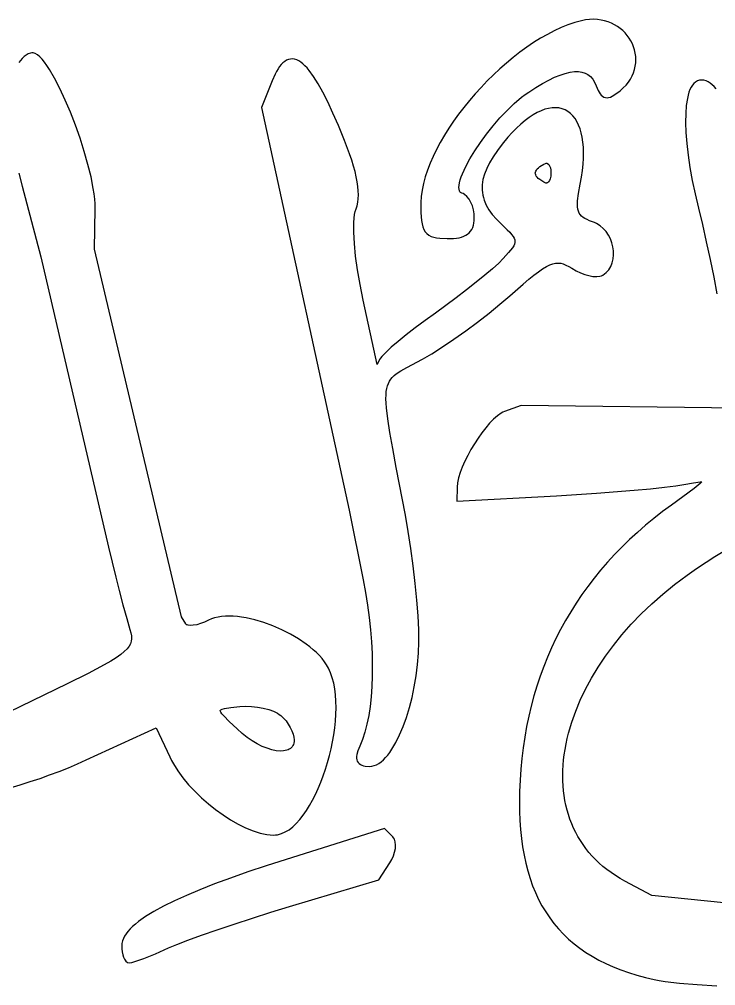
# Model space of a CAD drawing. Extents: x -592 to 638, y 287 to 852.
# Drawn here: x -64.3 to -27.4, y 597.5 to 648.8 of the extents above; entities that cross this region are included whole.
import ezdxf

# ---------------------------------------------------------------- set-up
doc = ezdxf.new("R2010")
doc.units = 0
doc.layers.add('COUCHE_1', color=18, linetype='CONTINUOUS')

msp = doc.modelspace()

# ---------------------------------------------------------------- linework, layer by layer
at = {"layer": 'COUCHE_1'}
for points in [[(-32.739, 648.517), (-32.904, 648.599), (-33.078, 648.669), (-33.26, 648.724), (-33.45, 648.765), (-33.647, 648.791), (-33.851, 648.801), (-34.06, 648.793), (-34.275, 648.769), (-34.495, 648.725), (-34.849, 648.629), (-35.208, 648.507), (-35.57, 648.361), (-35.934, 648.193), (-36.3, 648.003), (-36.666, 647.793), (-37.032, 647.564), (-37.396, 647.317), (-37.757, 647.054), (-38.115, 646.774), (-38.469, 646.481), (-38.817, 646.174), (-39.158, 645.856), (-39.492, 645.526), (-39.817, 645.187), (-40.133, 644.84), (-40.437, 644.485), (-40.73, 644.124), (-41.011, 643.758), (-41.277, 643.388), (-41.529, 643.016), (-41.764, 642.642), (-41.983, 642.267), (-42.184, 641.894), (-42.366, 641.522), (-42.527, 641.154), (-42.668, 640.789), (-42.786, 640.43), (-42.881, 640.077), (-42.952, 639.732), (-42.997, 639.395), (-43.014, 639.069), (-43.012, 638.538), (-43, 638.314), (-42.981, 638.114), (-42.951, 637.937), (-42.91, 637.78), (-42.856, 637.642), (-42.785, 637.522), (-42.696, 637.421), (-42.591, 637.339), (-42.469, 637.275), (-42.332, 637.228), (-42.18, 637.195), (-42.009, 637.174), (-41.614, 637.155), (-41.276, 637.165), (-41.123, 637.181), (-40.983, 637.205), (-40.854, 637.239), (-40.736, 637.281), (-40.628, 637.333), (-40.531, 637.396), (-40.446, 637.469), (-40.372, 637.553), (-40.311, 637.647), (-40.262, 637.75), (-40.225, 637.863), (-40.198, 637.984), (-40.182, 638.113), (-40.176, 638.253), (-40.186, 638.472), (-40.222, 638.687), (-40.28, 638.89), (-40.359, 639.078), (-40.456, 639.246), (-40.57, 639.39), (-40.698, 639.501), (-40.773, 639.546), (-40.838, 639.574), (-40.901, 639.606), (-40.94, 639.646), (-40.969, 639.701), (-40.988, 639.777), (-40.994, 639.874), (-40.985, 639.99), (-40.961, 640.123), (-40.923, 640.271), (-40.869, 640.432), (-40.803, 640.604), (-40.63, 640.981), (-40.411, 641.388), (-40.151, 641.816), (-39.856, 642.257), (-39.531, 642.702), (-39.183, 643.141), (-38.817, 643.566), (-38.439, 643.967), (-38.055, 644.336), (-37.669, 644.664), (-37.479, 644.809), (-37.291, 644.941), (-36.918, 645.181), (-36.564, 645.391), (-36.23, 645.571), (-35.916, 645.721), (-35.623, 645.841), (-35.349, 645.931), (-35.097, 645.991), (-34.865, 646.022), (-34.655, 646.024), (-34.466, 645.999), (-34.295, 645.946), (-34.219, 645.911), (-34.146, 645.869), (-34.078, 645.819), (-34.015, 645.764), (-33.896, 645.628), (-33.794, 645.464), (-33.706, 645.265), (-33.609, 645.03), (-33.505, 644.848), (-33.445, 644.772), (-33.379, 644.713), (-33.304, 644.668), (-33.222, 644.642), (-33.135, 644.635), (-33.047, 644.647), (-32.957, 644.675), (-32.863, 644.717), (-32.666, 644.838), (-32.437, 645.012), (-32.273, 645.156), (-32.127, 645.308), (-32, 645.465), (-31.891, 645.628), (-31.801, 645.795), (-31.727, 645.965), (-31.672, 646.138), (-31.632, 646.312), (-31.61, 646.487), (-31.603, 646.662), (-31.611, 646.835), (-31.635, 647.006), (-31.673, 647.175), (-31.724, 647.339), (-31.79, 647.499), (-31.868, 647.654), (-31.959, 647.803), (-32.061, 647.944), (-32.176, 648.078), (-32.301, 648.203), (-32.437, 648.318), (-32.583, 648.423)], [(-49.82, 646.695), (-49.929, 646.692), (-50.036, 646.67), (-50.139, 646.628), (-50.237, 646.569), (-50.331, 646.494), (-50.421, 646.403), (-50.507, 646.296), (-50.591, 646.174), (-50.672, 646.037), (-50.751, 645.884), (-50.903, 645.537), (-51.462, 644.124), (-46.816, 622.732), (-46.082, 619.038), (-45.956, 618.361), (-45.849, 617.692), (-45.76, 617.031), (-45.69, 616.38), (-45.638, 615.743), (-45.604, 615.121), (-45.589, 614.516), (-45.591, 613.93), (-45.612, 613.366), (-45.651, 612.826), (-45.708, 612.312), (-45.783, 611.825), (-45.875, 611.369), (-45.985, 610.945), (-46.113, 610.557), (-46.259, 610.201), (-46.356, 609.965), (-46.413, 609.759), (-46.426, 609.662), (-46.428, 609.572), (-46.416, 609.488), (-46.39, 609.409), (-46.348, 609.339), (-46.293, 609.279), (-46.225, 609.23), (-46.148, 609.193), (-46.061, 609.165), (-45.964, 609.146), (-45.746, 609.13), (-45.618, 609.14), (-45.49, 609.17), (-45.364, 609.221), (-45.241, 609.29), (-45.121, 609.377), (-45.003, 609.479), (-44.887, 609.597), (-44.773, 609.73), (-44.662, 609.876), (-44.552, 610.037), (-44.342, 610.395), (-44.141, 610.8), (-43.953, 611.248), (-43.78, 611.733), (-43.622, 612.25), (-43.481, 612.794), (-43.361, 613.361), (-43.262, 613.945), (-43.187, 614.541), (-43.137, 615.145), (-43.115, 615.751), (-43.123, 616.382), (-43.161, 617.128), (-43.225, 617.959), (-43.312, 618.851), (-43.42, 619.775), (-43.544, 620.705), (-43.684, 621.612), (-43.834, 622.469), (-44.318, 625.005), (-44.506, 626.012), (-44.657, 626.865), (-44.768, 627.579), (-44.837, 628.171), (-44.856, 628.423), (-44.864, 628.651), (-44.861, 628.855), (-44.846, 629.037), (-44.821, 629.199), (-44.786, 629.343), (-44.739, 629.471), (-44.682, 629.587), (-44.613, 629.691), (-44.532, 629.789), (-44.438, 629.88), (-44.331, 629.968), (-44.07, 630.142), (-43.751, 630.321), (-42.928, 630.756), (-42.426, 631.047), (-41.863, 631.403), (-41.26, 631.809), (-40.635, 632.252), (-40.007, 632.719), (-39.394, 633.196), (-38.816, 633.668), (-38.292, 634.123), (-37.587, 634.745), (-37.286, 634.999), (-37.015, 635.218), (-36.771, 635.401), (-36.552, 635.552), (-36.354, 635.67), (-36.176, 635.758), (-36.014, 635.817), (-35.865, 635.85), (-35.726, 635.858), (-35.591, 635.845), (-35.455, 635.811), (-35.314, 635.755), (-35.165, 635.678), (-35.002, 635.58), (-34.78, 635.45), (-34.549, 635.34), (-34.318, 635.252), (-34.093, 635.189), (-33.88, 635.151), (-33.682, 635.141), (-33.509, 635.162), (-33.426, 635.188), (-33.355, 635.222), (-33.264, 635.283), (-33.181, 635.351), (-33.107, 635.425), (-33.039, 635.507), (-32.931, 635.68), (-32.853, 635.872), (-32.803, 636.076), (-32.782, 636.288), (-32.787, 636.504), (-32.818, 636.722), (-32.874, 636.936), (-32.954, 637.144), (-33.058, 637.343), (-33.184, 637.528), (-33.333, 637.695), (-33.503, 637.841), (-33.694, 637.96), (-33.799, 638.01), (-33.904, 638.05), (-34.061, 638.106), (-34.196, 638.163), (-34.312, 638.222), (-34.409, 638.286), (-34.49, 638.354), (-34.555, 638.429), (-34.608, 638.513), (-34.648, 638.608), (-34.677, 638.718), (-34.694, 638.846), (-34.7, 638.992), (-34.694, 639.158), (-34.648, 639.559), (-34.558, 640.056), (-34.491, 640.421), (-34.44, 640.771), (-34.405, 641.106), (-34.384, 641.425), (-34.379, 641.727), (-34.388, 642.013), (-34.411, 642.282), (-34.448, 642.535), (-34.499, 642.77), (-34.562, 642.988), (-34.639, 643.188), (-34.729, 643.37), (-34.831, 643.534), (-34.945, 643.679), (-35.072, 643.804), (-35.211, 643.909), (-35.36, 643.992), (-35.52, 644.054), (-35.688, 644.093), (-35.865, 644.109), (-36.048, 644.103), (-36.238, 644.074), (-36.433, 644.023), (-36.634, 643.949), (-36.84, 643.852), (-37.05, 643.734), (-37.265, 643.592), (-37.484, 643.427), (-37.707, 643.24), (-37.934, 643.029), (-38.164, 642.794), (-38.396, 642.535), (-38.694, 642.177), (-38.955, 641.834), (-39.18, 641.505), (-39.369, 641.187), (-39.521, 640.881), (-39.637, 640.583), (-39.716, 640.294), (-39.758, 640.013), (-39.764, 639.872), (-39.762, 639.735), (-39.749, 639.599), (-39.728, 639.464), (-39.697, 639.331), (-39.656, 639.198), (-39.547, 638.94), (-39.402, 638.685), (-39.221, 638.434), (-39.005, 638.184), (-38.755, 637.937), (-38.427, 637.624), (-38.3, 637.494), (-38.197, 637.378), (-38.118, 637.274), (-38.064, 637.181), (-38.031, 637.098), (-38.018, 637.022), (-38.022, 636.946), (-38.045, 636.863), (-38.088, 636.771), (-38.153, 636.667), (-38.354, 636.412), (-38.642, 636.094), (-38.88, 635.857), (-39.21, 635.56), (-39.615, 635.215), (-40.08, 634.835), (-40.591, 634.431), (-41.132, 634.017), (-41.688, 633.603), (-42.245, 633.202), (-42.79, 632.809), (-43.308, 632.421), (-43.788, 632.048), (-44.217, 631.7), (-44.584, 631.386), (-44.877, 631.116), (-45.086, 630.899), (-45.158, 630.809), (-45.203, 630.734), (-45.325, 630.466), (-46.074, 633.891), (-46.241, 634.713), (-46.375, 635.495), (-46.476, 636.228), (-46.543, 636.9), (-46.574, 637.499), (-46.577, 637.767), (-46.57, 638.012), (-46.554, 638.234), (-46.53, 638.429), (-46.497, 638.595), (-46.454, 638.737), (-46.402, 638.902), (-46.364, 639.083), (-46.34, 639.277), (-46.331, 639.482), (-46.337, 639.7), (-46.357, 639.932), (-46.392, 640.178), (-46.442, 640.439), (-46.507, 640.717), (-46.587, 641.011), (-46.682, 641.322), (-46.792, 641.653), (-47.059, 642.37), (-47.388, 643.17), (-47.678, 643.826), (-47.954, 644.413), (-48.217, 644.932), (-48.469, 645.383), (-48.709, 645.766), (-48.94, 646.083), (-49.053, 646.218), (-49.164, 646.336), (-49.274, 646.437), (-49.383, 646.523), (-49.492, 646.592), (-49.601, 646.644), (-49.711, 646.679)], [(-36.496, 640.148), (-36.702, 640.288), (-36.78, 640.354), (-36.843, 640.419), (-36.889, 640.48), (-36.919, 640.537), (-36.936, 640.589), (-36.941, 640.639), (-36.934, 640.688), (-36.916, 640.74), (-36.885, 640.796), (-36.837, 640.856), (-36.773, 640.919), (-36.693, 640.983), (-36.484, 641.118), (-36.397, 641.153), (-36.367, 641.157), (-36.337, 641.155), (-36.309, 641.149), (-36.287, 641.139), (-36.231, 641.093), (-36.182, 641.021), (-36.141, 640.918), (-36.115, 640.786), (-36.108, 640.628), (-36.12, 640.471), (-36.149, 640.339), (-36.192, 640.237), (-36.243, 640.166), (-36.3, 640.122), (-36.323, 640.112), (-36.351, 640.106), (-36.381, 640.106), (-36.41, 640.111)], [(-53.44, 612.199), (-53.096, 612.252), (-52.614, 612.304), (-52.307, 612.321), (-51.993, 612.312), (-51.678, 612.279), (-51.374, 612.224), (-51.088, 612.149), (-50.832, 612.058), (-50.614, 611.951), (-50.525, 611.895), (-50.449, 611.836), (-50.305, 611.699), (-50.17, 611.543), (-50.048, 611.374), (-49.941, 611.196), (-49.855, 611.018), (-49.79, 610.845), (-49.751, 610.684), (-49.739, 610.539), (-49.744, 610.451), (-49.759, 610.369), (-49.781, 610.297), (-49.81, 610.232), (-49.846, 610.175), (-49.889, 610.125), (-49.939, 610.081), (-49.996, 610.043), (-50.06, 610.01), (-50.129, 609.985), (-50.296, 609.951), (-50.485, 609.944), (-50.697, 609.965), (-50.927, 610.014), (-51.173, 610.091), (-51.43, 610.195), (-51.694, 610.327), (-51.964, 610.485), (-52.234, 610.67), (-52.503, 610.88), (-52.769, 611.117), (-53.182, 611.513), (-53.473, 611.812), (-53.569, 611.924), (-53.63, 612.014), (-53.658, 612.075), (-53.66, 612.102), (-53.654, 612.115), (-53.625, 612.138), (-53.553, 612.169)], [(-44.458, 605.335), (-44.503, 605.39), (-44.94, 605.839), (-50.167, 604.194), (-51.219, 603.856), (-52.202, 603.526), (-53.117, 603.204), (-53.964, 602.889), (-54.742, 602.582), (-55.453, 602.282), (-56.096, 601.99), (-56.672, 601.705), (-57.181, 601.426), (-57.623, 601.154), (-57.999, 600.889), (-58.163, 600.757), (-58.31, 600.628), (-58.44, 600.499), (-58.555, 600.371), (-58.652, 600.243), (-58.734, 600.116), (-58.798, 599.988), (-58.845, 599.861), (-58.875, 599.733), (-58.885, 599.608), (-58.881, 599.437), (-58.863, 599.278), (-58.834, 599.132), (-58.793, 599.001), (-58.741, 598.888), (-58.674, 598.795), (-58.588, 598.725), (-58.484, 598.697), (-58.358, 598.716), (-58.19, 598.764), (-57.716, 598.933), (-57.099, 599.184), (-56.409, 599.489), (-55.971, 599.674), (-55.376, 599.903), (-54.651, 600.167), (-53.822, 600.456), (-52.915, 600.761), (-51.956, 601.074), (-50.974, 601.384), (-49.992, 601.684), (-45.243, 603.108), (-44.661, 604.005), (-44.552, 604.194), (-44.466, 604.389), (-44.404, 604.583), (-44.366, 604.773), (-44.355, 604.953), (-44.371, 605.12), (-44.418, 605.265)]]:
    msp.add_lwpolyline(points, close=True, dxfattribs=at)
for points in [[(-64.812, 607.994), (-64.274, 608.153), (-63.744, 608.32), (-63.224, 608.495), (-62.713, 608.676), (-62.211, 608.865), (-61.72, 609.061), (-61.239, 609.265), (-60.769, 609.475), (-57.06, 611.184), (-56.342, 609.631), (-56.252, 609.447), (-56.149, 609.26), (-55.916, 608.89), (-55.646, 608.522), (-55.343, 608.16), (-55.014, 607.807), (-54.661, 607.467), (-54.29, 607.142), (-53.905, 606.837), (-53.51, 606.554), (-53.11, 606.297), (-52.709, 606.069), (-52.311, 605.873), (-51.921, 605.713), (-51.543, 605.594), (-51.359, 605.55), (-51.179, 605.517), (-51.005, 605.496), (-50.835, 605.487), (-50.729, 605.491), (-50.622, 605.505), (-50.415, 605.559), (-50.21, 605.649), (-50.01, 605.771), (-49.815, 605.922), (-49.625, 606.101), (-49.44, 606.305), (-49.26, 606.533), (-49.087, 606.782), (-48.919, 607.051), (-48.758, 607.338), (-48.605, 607.642), (-48.459, 607.96), (-48.321, 608.291), (-48.192, 608.633), (-48.072, 608.983), (-47.962, 609.341), (-47.863, 609.705), (-47.775, 610.072), (-47.698, 610.441), (-47.634, 610.81), (-47.583, 611.177), (-47.545, 611.54), (-47.521, 611.898), (-47.512, 612.249), (-47.519, 612.591), (-47.541, 612.922), (-47.58, 613.241), (-47.637, 613.545), (-47.712, 613.834), (-47.807, 614.105), (-47.921, 614.355), (-48.018, 614.524), (-48.131, 614.69), (-48.259, 614.854), (-48.401, 615.014), (-48.557, 615.172), (-48.724, 615.325), (-48.903, 615.475), (-49.093, 615.621), (-49.498, 615.897), (-49.933, 616.153), (-50.391, 616.385), (-50.863, 616.591), (-51.342, 616.766), (-51.821, 616.91), (-52.292, 617.017), (-52.523, 617.056), (-52.749, 617.085), (-52.969, 617.103), (-53.183, 617.111), (-53.389, 617.107), (-53.588, 617.09), (-53.777, 617.062), (-53.957, 617.02), (-54.125, 616.964), (-54.277, 616.896), (-54.499, 616.791), (-54.71, 616.711), (-54.909, 616.655), (-55.089, 616.622), (-55.243, 616.613), (-55.367, 616.627), (-55.409, 616.639), (-55.442, 616.656), (-55.464, 616.673), (-55.482, 616.696), (-55.708, 617.079), (-60.329, 636.592), (-60.297, 638.76), (-60.301, 638.996), (-60.319, 639.253), (-60.351, 639.526), (-60.395, 639.816), (-60.516, 640.434), (-60.678, 641.094), (-60.875, 641.781), (-61.1, 642.482), (-61.348, 643.181), (-61.612, 643.863), (-61.888, 644.515), (-62.168, 645.122), (-62.448, 645.669), (-62.721, 646.141), (-62.854, 646.346), (-62.983, 646.527), (-63.109, 646.683), (-63.232, 646.813), (-63.352, 646.914), (-63.473, 646.986), (-63.594, 647.021), (-63.662, 647.022), (-63.723, 647.01), (-63.847, 646.961), (-63.961, 646.898), (-64.067, 646.819), (-64.166, 646.727), (-64.257, 646.622), (-64.341, 646.503)], [(-27.347, 645.104), (-27.448, 645.227), (-27.551, 645.331), (-27.657, 645.417), (-27.766, 645.484), (-27.878, 645.533), (-28, 645.565), (-28.117, 645.575), (-28.231, 645.562), (-28.338, 645.526), (-28.436, 645.469), (-28.524, 645.393), (-28.602, 645.299), (-28.671, 645.19), (-28.732, 645.066), (-28.785, 644.927), (-28.83, 644.773), (-28.87, 644.604), (-28.927, 644.228), (-28.959, 643.797), (-28.965, 643.315), (-28.946, 642.786), (-28.901, 642.211), (-28.83, 641.595), (-28.733, 640.94), (-28.61, 640.251), (-28.46, 639.529), (-28.285, 638.78), (-28.074, 637.9), (-27.865, 636.978), (-27.662, 636.041), (-27.472, 635.115), (-27.301, 634.229)], [(-64.341, 640.636), (-64.172, 639.948), (-63.187, 636.183), (-59.584, 620.774), (-59.199, 619.179), (-59.021, 618.466), (-58.821, 617.706), (-58.623, 616.988), (-58.453, 616.406), (-58.403, 616.223), (-58.374, 616.06), (-58.366, 615.911), (-58.382, 615.773), (-58.423, 615.64), (-58.495, 615.507), (-58.602, 615.369), (-58.75, 615.224), (-58.942, 615.068), (-59.181, 614.902), (-59.472, 614.721), (-59.815, 614.525), (-60.676, 614.071), (-61.788, 613.52), (-65.514, 611.704)], [(-26.134, 628.15), (-37.687, 628.299), (-38.569, 627.973), (-38.661, 627.933), (-38.759, 627.879), (-38.954, 627.742), (-39.157, 627.564), (-39.363, 627.352), (-39.571, 627.112), (-39.777, 626.847), (-39.979, 626.563), (-40.174, 626.264), (-40.358, 625.956), (-40.529, 625.644), (-40.683, 625.333), (-40.818, 625.027), (-40.929, 624.731), (-41.013, 624.451), (-41.069, 624.189), (-41.09, 623.954), (-41.099, 623.207), (-35.823, 623.5), (-33.689, 623.635), (-31.702, 623.792), (-30.832, 623.872), (-30.082, 623.95), (-29.478, 624.024), (-29.05, 624.092), (-28.541, 624.185), (-28.192, 624.234), (-28.104, 624.237), (-28.188, 624.152), (-28.505, 623.891), (-29.716, 623.007), (-30.188, 622.658), (-30.648, 622.3), (-31.093, 621.933), (-31.525, 621.557), (-31.943, 621.173), (-32.346, 620.78), (-32.736, 620.379), (-33.111, 619.97), (-33.472, 619.552), (-33.819, 619.126), (-34.151, 618.692), (-34.47, 618.25), (-34.774, 617.8), (-35.063, 617.341), (-35.338, 616.875), (-35.599, 616.401), (-35.845, 615.919), (-36.076, 615.43), (-36.293, 614.932), (-36.496, 614.428), (-36.684, 613.915), (-36.857, 613.396), (-37.015, 612.869), (-37.159, 612.334), (-37.288, 611.793), (-37.402, 611.244), (-37.501, 610.688), (-37.585, 610.125), (-37.655, 609.556), (-37.709, 608.979), (-37.749, 608.395), (-37.774, 607.805), (-37.782, 607.276), (-37.777, 606.762), (-37.757, 606.263), (-37.724, 605.779), (-37.676, 605.31), (-37.614, 604.855), (-37.537, 604.415), (-37.446, 603.989), (-37.34, 603.577), (-37.219, 603.18), (-37.083, 602.796), (-36.932, 602.427), (-36.766, 602.071), (-36.585, 601.729), (-36.388, 601.401), (-36.176, 601.086), (-35.948, 600.785), (-35.705, 600.497), (-35.446, 600.223), (-35.172, 599.962), (-34.881, 599.714), (-34.575, 599.479), (-34.253, 599.256), (-33.916, 599.047), (-33.562, 598.85), (-33.192, 598.666), (-32.806, 598.494), (-32.405, 598.335), (-31.987, 598.187), (-31.552, 598.051), (-31.101, 597.927), (-30.634, 597.815), (-30.369, 597.763), (-30.053, 597.714), (-29.284, 597.625), (-28.359, 597.549), (-27.308, 597.487)], [(-25.032, 601.688), (-30.756, 602.279), (-32.183, 603.04), (-32.437, 603.183), (-32.681, 603.332), (-32.914, 603.488), (-33.136, 603.652), (-33.348, 603.822), (-33.55, 603.999), (-33.741, 604.182), (-33.922, 604.372), (-34.093, 604.567), (-34.253, 604.768), (-34.404, 604.975), (-34.545, 605.188), (-34.675, 605.405), (-34.796, 605.628), (-34.907, 605.856), (-35.008, 606.089), (-35.099, 606.326), (-35.18, 606.568), (-35.251, 606.814), (-35.313, 607.065), (-35.365, 607.319), (-35.408, 607.577), (-35.44, 607.838), (-35.464, 608.103), (-35.477, 608.371), (-35.481, 608.642), (-35.476, 608.916), (-35.461, 609.192), (-35.436, 609.471), (-35.403, 609.753), (-35.359, 610.036), (-35.307, 610.321), (-35.245, 610.608), (-35.174, 610.895), (-35.003, 611.477), (-34.796, 612.061), (-34.553, 612.647), (-34.273, 613.233), (-33.957, 613.819), (-33.606, 614.402), (-33.219, 614.981), (-32.797, 615.555), (-32.34, 616.121), (-31.849, 616.679), (-31.324, 617.226), (-30.765, 617.762), (-30.172, 618.284), (-29.546, 618.792), (-28.886, 619.283), (-28.377, 619.638), (-27.879, 619.971), (-27.405, 620.272), (-26.968, 620.534)]]:
    msp.add_lwpolyline(points, dxfattribs=at)

doc.saveas('drawing.dxf')
